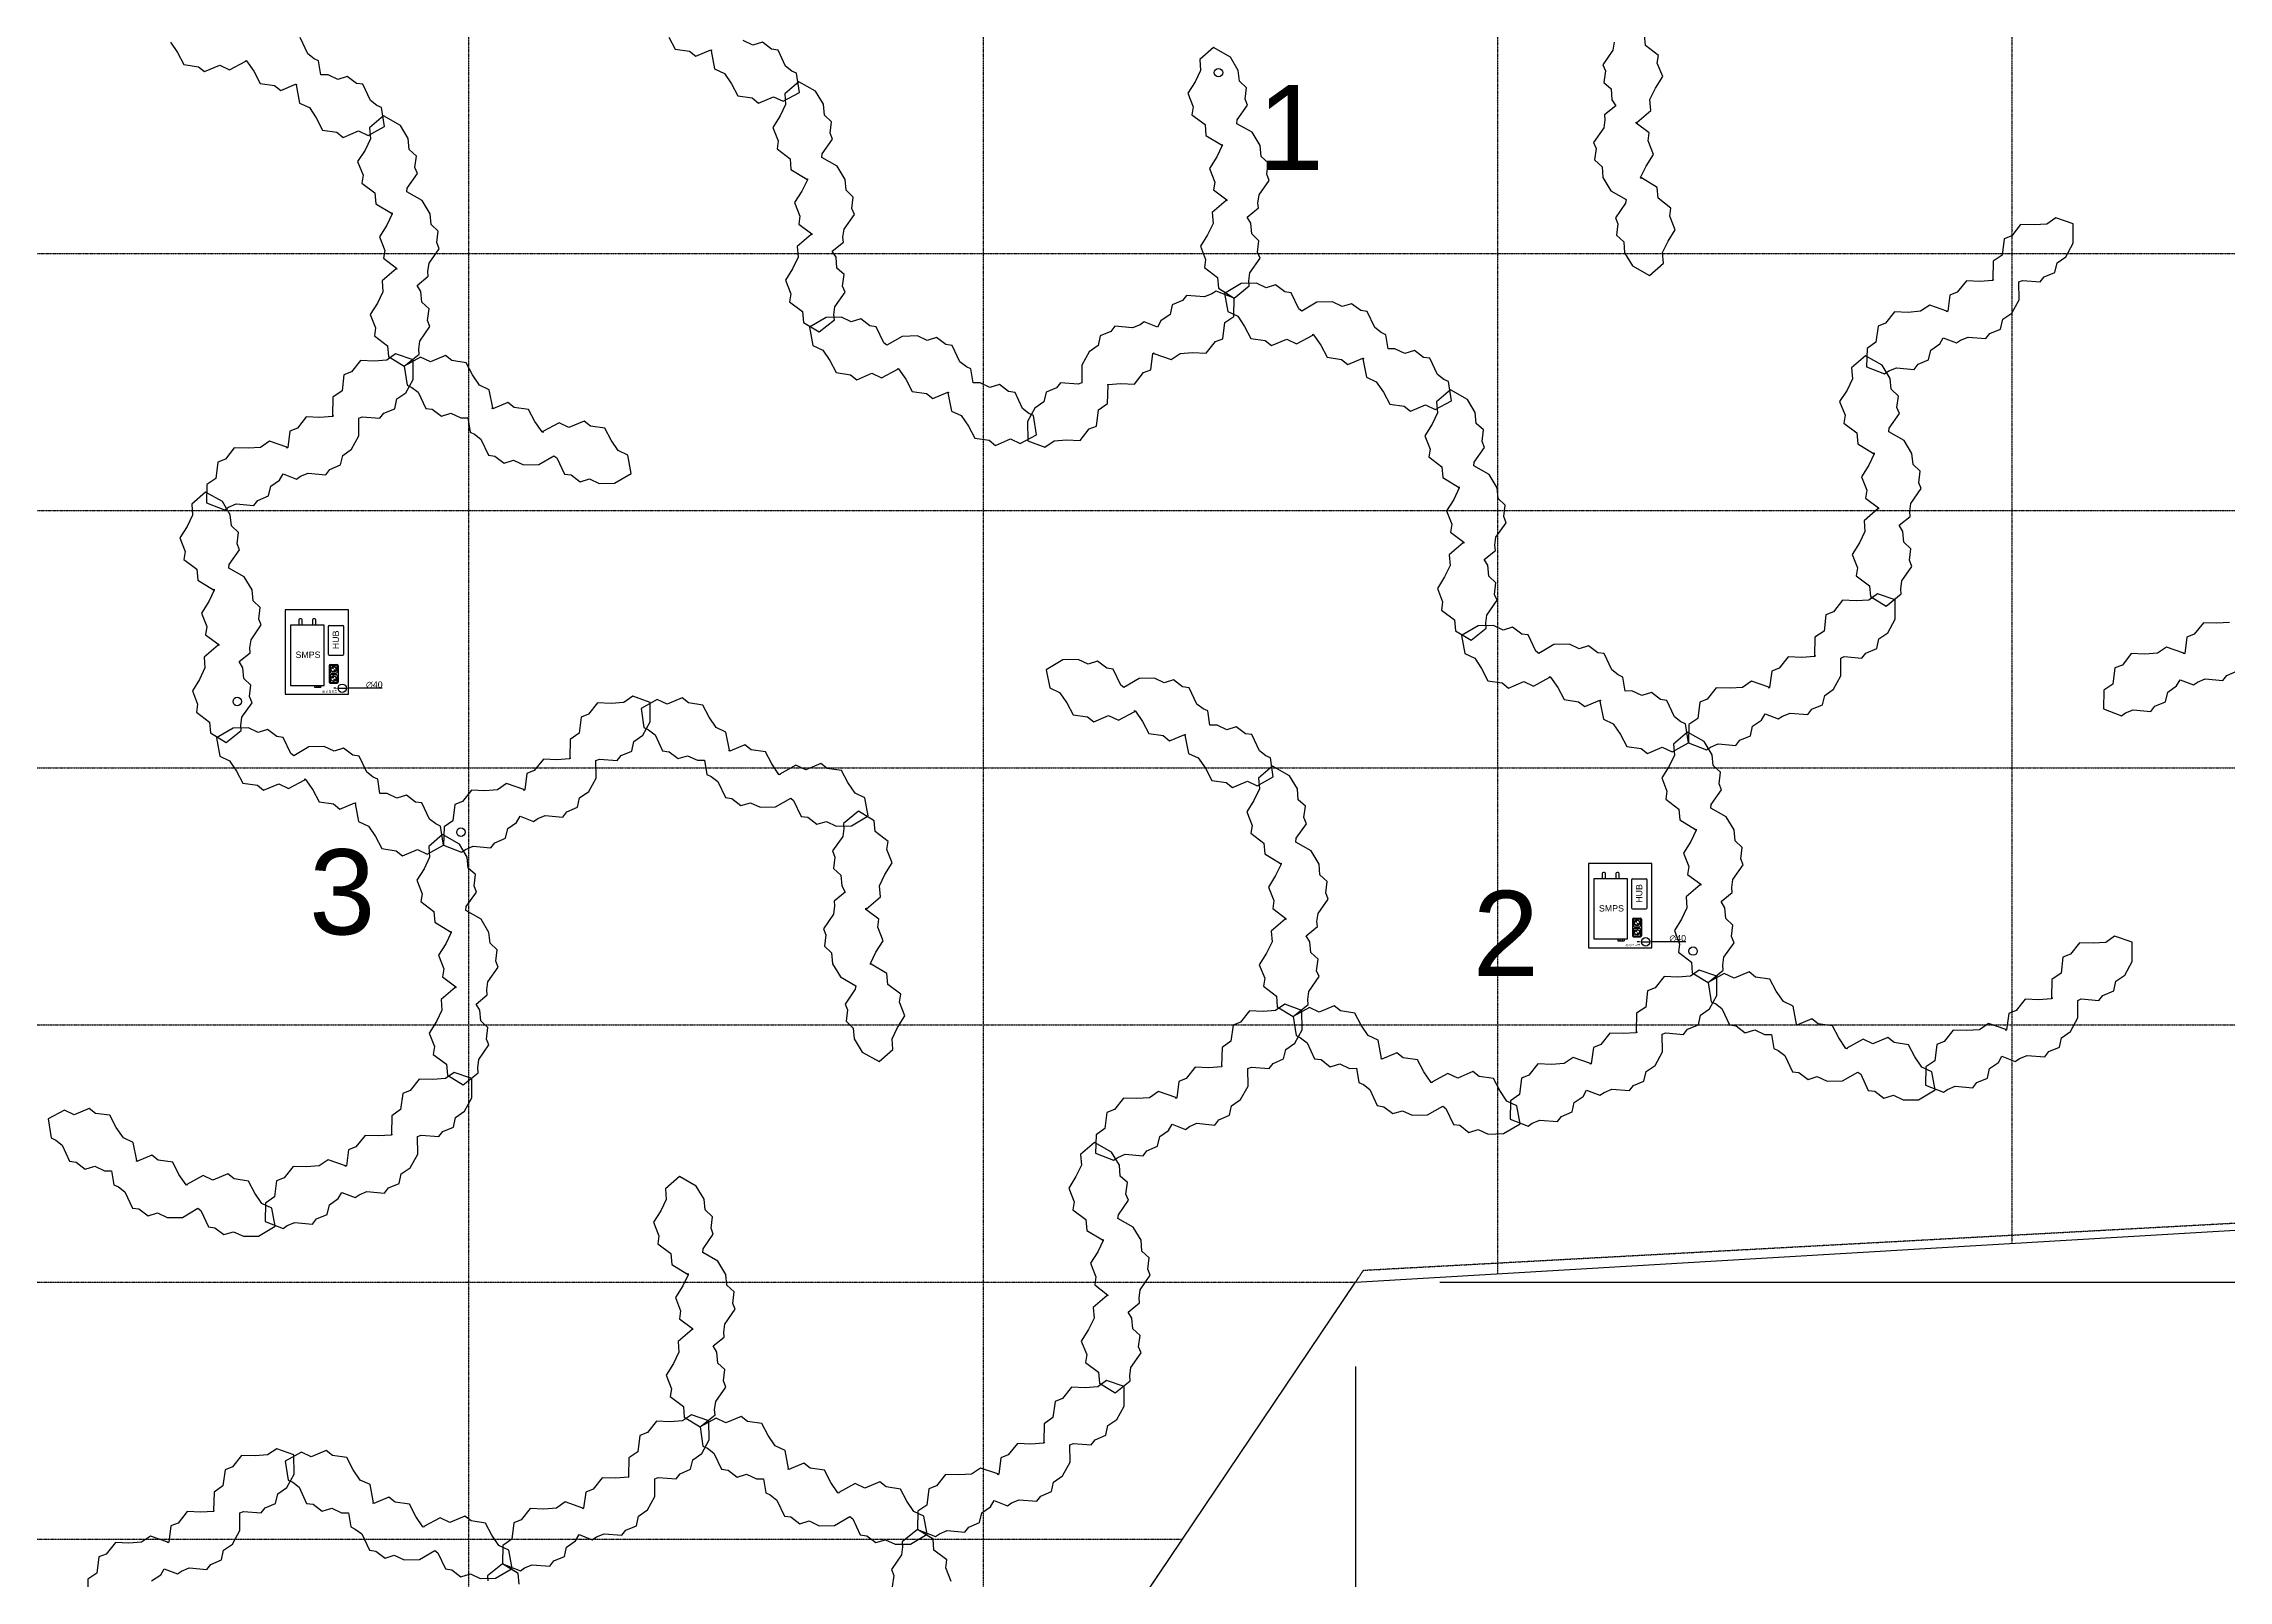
# Model space of a CAD drawing. Header units: millimetres. Extents: x -9372 to 300256, y -58520 to 166772.
# Drawn here: x 12863 to 23224, y -38935 to -31646 of the extents above; entities that cross this region are included whole.
import ezdxf

# ---------------------------------------------------------------- set-up
doc = ezdxf.new("R2010")
doc.units = ezdxf.units.MM
doc.linetypes.add('HIDDEN2', pattern=[0.1875, 0.125, -0.0625])
for name, color, linetype in [('2-몰탈', 9, 'Continuous'), ('Power_09', 9, 'Continuous'), ('Power_10', 10, 'Continuous'), ('Power_16', 16, 'Continuous'), ('Power_18', 18, 'Continuous'), ('Power_19', 19, 'Continuous'), ('Power_20', 20, 'Continuous'), ('SMPS 박스', 7, 'Continuous'), ('원본-1층 평면도$0$200-EquipID-2d', 7, 'Continuous'), ('타공홀', 1, 'Continuous')]:
    doc.layers.add(name, color=color, linetype=linetype)
doc.styles.add('LAY-OUT', font='HYWULM.TTF')
doc.styles.get("Standard").update_dxf_attribs({"font": 'ARIAL.TTF'})
doc.dimstyles.new('ARTware', dxfattribs={"dimtxt": 30, "dimasz": 10, "dimexe": 1.25, "dimexo": 10, "dimtad": 1, "dimtxsty": 'Standard', "dimcen": 2.5, "dimclrt": 1, "dimadec": 0, "dimazin": 0, "dimtfac": 1, "dimtmove": 0, "dimatfit": 3, "dimfxl": 1, "dimarcsym": 0})
doc.dimstyles.new('SCALE 200', dxfattribs={"dimscale": 200, "dimtxt": 1.8, "dimasz": 1, "dimexe": 1.5, "dimexo": 2, "dimgap": 0.7, "dimtad": 1, "dimdec": 0, "dimzin": 0, "dimlunit": 6, "dimtxsty": 'LAY-OUT', "dimblk": 'ARCHTICK', "dimcen": 0, "dimdle": 1, "dimclrd": 8, "dimclre": 8, "dimclrt": 6, "dimadec": 0, "dimazin": 0, "dimtfac": 1, "dimtdec": 0, "dimtix": 1, "dimtmove": 2, "dimatfit": 0, "dimldrblk": 'ARCHTICK', "dimfxl": 1.5, "dimtolj": 1, "dimtzin": 0, "dimarcsym": 0})

# ---------------------------------------------------------------- blocks, each defined once
blk = doc.blocks.new('*D6')
at = {"layer": 'Defpoints', "color": 0}
for p in [(-626, 14916), (-586, 14916)]:
    blk.add_point(p, dxfattribs=at)
at = {"layer": 'SMPS 박스', "color": 0, "lineweight": -2}
for p, q in [((-636, 14916), (-646, 14916)), ((-626, 14916), (-586, 14916)), ((-416, 14916), (-576, 14916))]:
    blk.add_line(p, q, dxfattribs=at)
at = {"layer": 'SMPS 박스', "color": 0}
for points in [[(-636, 14918), (-636, 14914), (-626, 14916)], [(-576, 14918), (-576, 14914), (-586, 14916)]]:
    blk.add_solid(points, dxfattribs=at)
at = {"layer": 'SMPS 박스', "color": 1, "insert": (-454, 14932), "char_height": 30, "attachment_point": 5, "rotation": 359.9745}
blk.add_mtext('∅40', dxfattribs=at)
blk = doc.blocks.new('바닥')
at = {"layer": '2-몰탈', "color": 1, "linetype": 'HIDDEN2', "ltscale": 3}
for p, q in [((239544.2, -21436.8), (250451.1, -20846.2)), ((231975.8, -32668.8), (239544.2, -21436.8))]:
    blk.add_line(p, q, dxfattribs=at)
blk = doc.blocks.new('_ARCHTICK')
at = {"color": 0, "linetype": 'ByBlock', "const_width": 0.15}
blk.add_lwpolyline([(-0.5, -0.5), (0.5, 0.5)], dxfattribs=at)
blk = doc.blocks.new('*D48')
at = {"layer": 'Defpoints', "color": 0, "ltscale": 0.5}
for p in [(107621, 16909), (100090, 5343), (107621, 1133)]:
    blk.add_point(p, dxfattribs=at)
at = {"layer": '원본-1층 평면도$0$200-EquipID-2d', "color": 8, "lineweight": -2, "ltscale": 0.5}
for p, q in [((107621, 16509), (107621, 833)), ((100090, 4943), (100090, 833)), ((99890, 1133), (107821, 1133))]:
    blk.add_line(p, q, dxfattribs=at)
at = {"layer": '원본-1층 평면도$0$200-EquipID-2d', "color": 8, "lineweight": -2, "ltscale": 0.5, "xscale": 200, "yscale": 200, "zscale": 200, "rotation": 180}
blk.add_blockref('_ARCHTICK', (100090, 1133), dxfattribs=at)
at = {"layer": '원본-1층 평면도$0$200-EquipID-2d', "color": 8, "lineweight": -2, "ltscale": 0.5, "xscale": 200, "yscale": 200, "zscale": 200}
blk.add_blockref('_ARCHTICK', (107621, 1133), dxfattribs=at)
at = {"layer": '원본-1층 평면도$0$200-EquipID-2d', "color": 6, "ltscale": 0.5, "insert": (103856, 1487), "char_height": 360, "attachment_point": 5, "style": 'LAY-OUT'}
blk.add_mtext('\\A1;7,531', dxfattribs=at)
blk = doc.blocks.new('*D49')
at = {"layer": 'Defpoints', "color": 0, "ltscale": 0.5}
for p in [(118566, 17555), (107621, 16909), (118566, 1133)]:
    blk.add_point(p, dxfattribs=at)
at = {"layer": '원본-1층 평면도$0$200-EquipID-2d', "color": 8, "lineweight": -2, "ltscale": 0.5}
for p, q in [((118566, 17155), (118566, 833)), ((107621, 16509), (107621, 833)), ((107421, 1133), (118766, 1133))]:
    blk.add_line(p, q, dxfattribs=at)
at = {"layer": '원본-1층 평면도$0$200-EquipID-2d', "color": 8, "lineweight": -2, "ltscale": 0.5, "xscale": 200, "yscale": 200, "zscale": 200, "rotation": 180}
blk.add_blockref('_ARCHTICK', (107621, 1133), dxfattribs=at)
at = {"layer": '원본-1층 평면도$0$200-EquipID-2d', "color": 8, "lineweight": -2, "ltscale": 0.5, "xscale": 200, "yscale": 200, "zscale": 200}
blk.add_blockref('_ARCHTICK', (118566, 1133), dxfattribs=at)
at = {"layer": '원본-1층 평면도$0$200-EquipID-2d', "color": 6, "ltscale": 0.5, "insert": (113093, 1488), "char_height": 360, "attachment_point": 5, "style": 'LAY-OUT'}
blk.add_mtext('\\A1;10,945', dxfattribs=at)
blk = doc.blocks.new('*D31')
at = {"layer": 'Defpoints', "color": 0, "ltscale": 0.5}
for p in [(118566, 17555), (125424, 17555), (107621, 16909)]:
    blk.add_point(p, dxfattribs=at)
at = {"layer": '원본-1층 평면도$0$200-EquipID-2d', "color": 8, "lineweight": -2, "ltscale": 0.5}
for p, q in [((125424, 17555), (125424, 17755)), ((118966, 17555), (125724, 17555)), ((125424, 16909), (125424, 17555)), ((108021, 16909), (125724, 16909)), ((125424, 16909), (125424, 16709))]:
    blk.add_line(p, q, dxfattribs=at)
at = {"layer": '원본-1층 평면도$0$200-EquipID-2d', "color": 8, "lineweight": -2, "ltscale": 0.5, "xscale": 200, "yscale": 200, "zscale": 200}
for p, rotation in [((125424, 17555), 270), ((125424, 16909), 90)]:
    blk.add_blockref('_ARCHTICK', p, dxfattribs=dict(at, rotation=rotation))
at = {"layer": '원본-1층 평면도$0$200-EquipID-2d', "color": 6, "ltscale": 0.5, "insert": (125100, 17232), "char_height": 360, "attachment_point": 5, "rotation": 90, "style": 'LAY-OUT'}
blk.add_mtext('\\A1;647', dxfattribs=at)
blk = doc.blocks.new('*D32')
at = {"layer": 'Defpoints', "color": 0, "ltscale": 0.5}
for p in [(107621, 16909), (100090, 5733), (125424, 5733)]:
    blk.add_point(p, dxfattribs=at)
at = {"layer": '원본-1층 평면도$0$200-EquipID-2d', "color": 8, "lineweight": -2, "ltscale": 0.5}
for p, q in [((125424, 17109), (125424, 5533)), ((108021, 16909), (125724, 16909)), ((100490, 5733), (125724, 5733))]:
    blk.add_line(p, q, dxfattribs=at)
at = {"layer": '원본-1층 평면도$0$200-EquipID-2d', "color": 8, "lineweight": -2, "ltscale": 0.5, "xscale": 200, "yscale": 200, "zscale": 200}
for p, rotation in [((125424, 16909), 90), ((125424, 5733), 270)]:
    blk.add_blockref('_ARCHTICK', p, dxfattribs=dict(at, rotation=rotation))
at = {"layer": '원본-1층 평면도$0$200-EquipID-2d', "color": 6, "ltscale": 0.5, "insert": (125072, 11321), "char_height": 360, "attachment_point": 5, "rotation": 90, "style": 'LAY-OUT'}
blk.add_mtext('\\A1;11,176', dxfattribs=at)
blk = doc.blocks.new('SMPS 박스')
at = {"layer": 'SMPS 박스'}
for p, q in [((-673.286, 15209.107), (-673.286, 15077.259)), ((-668.286, 15214.107), (-603.459, 15214.107)), ((-598.459, 15077.259), (-598.459, 15209.107)), ((-668.286, 15072.259), (-603.459, 15072.259)), ((-663.588, 15028.482), (-630.403, 15028.482)), ((-658.588, 15025.482), (-635.403, 15025.482)), ((-737.842, 14929.539), (-737.842, 14920.447)), ((-737.842, 14929.539), (-707.842, 14929.539)), ((-727.842, 14929.539), (-727.842, 14920.447)), ((-717.842, 14929.539), (-717.842, 14920.447)), ((-707.842, 14929.539), (-707.842, 14920.447)), ((-668.588, 15023.482), (-668.588, 14944.543)), ((-663.588, 15020.482), (-663.588, 14992.013)), ((-663.588, 14976.013), (-663.588, 14947.543)), ((-663.588, 14939.543), (-630.403, 14939.543)), ((-658.588, 14987.013), (-635.403, 14987.013)), ((-658.588, 14981.013), (-635.403, 14981.013)), ((-658.588, 14942.543), (-635.403, 14942.543)), ((-630.403, 15020.482), (-630.403, 14992.013)), ((-630.403, 14976.013), (-630.403, 14947.543)), ((-625.403, 15023.482), (-625.403, 14944.543)), ((-737.842, 14920.447), (-707.842, 14920.447))]:
    blk.add_line(p, q, dxfattribs=at)
for points in [[(-877.107, 15287.055), (-877.107, 14887.055), (-577.107, 14887.055), (-577.107, 15287.055)], [(-851.49, 15214.539), (-851.49, 14929.539), (-691.49, 14929.539), (-691.49, 15214.539)]]:
    blk.add_lwpolyline(points, close=True, dxfattribs=at)
for points in [[(-804.954, 15246.593), (-802.478, 15246.593, -0.414213562), (-797.478, 15241.593), (-797.478, 15214.539), (-809.954, 15214.539), (-809.954, 15241.593, -0.414213562)], [(-737.724, 15246.593, -0.414213562), (-732.724, 15241.593), (-732.724, 15214.539), (-745.2, 15214.539), (-745.2, 15241.593, -0.414213562), (-740.2, 15246.593)]]:
    blk.add_lwpolyline(points, format="xyb", close=True, dxfattribs=at)
for centre, radius in [((-646.995, 15006.247), 13.266), ((-646.995, 14961.162), 13.266), ((-646.995, 15006.247), 12.266), ((-646.995, 14961.162), 12.266), ((-650.719, 15011.255), 2.279), ((-650.719, 14966.17), 2.279), ((-642.593, 15001.46), 2.279), ((-642.593, 14956.375), 2.279)]:
    blk.add_circle(centre, radius, dxfattribs=at)
at = {"layer": 'SMPS 박스', "color": 5}
blk.add_circle((-606.083, 14915.866), 20, dxfattribs=at)
at = {"layer": 'SMPS 박스'}
for centre, start, end in [((-668.286, 15209.107), 90, 180), ((-603.459, 15209.107), 0, 90), ((-668.286, 15077.259), 180, 270), ((-663.588, 15023.482), 90, 180), ((-658.588, 15020.482), 90, 180), ((-635.403, 15020.482), 0, 90), ((-630.403, 15023.482), 0, 90), ((-603.459, 15077.259), 270, 0), ((-663.588, 14944.543), 180, 270), ((-658.588, 14992.013), 180, 270), ((-658.588, 14976.013), 90, 180), ((-658.588, 14947.543), 180, 270), ((-635.403, 14992.013), 270, 0), ((-635.403, 14976.013), 0, 90), ((-635.403, 14947.543), 270, 0), ((-630.403, 14944.543), 270, 0)]:
    blk.add_arc(centre, 5, start, end, dxfattribs=at)
at = {"layer": 'SMPS 박스', "insert": (-652.063, 15101.222), "char_height": 30, "width": 7.09247, "attachment_point": 1, "rotation": 90}
blk.add_mtext('HUB', dxfattribs=at)
at = {"layer": 'SMPS 박스', "attachment_point": 1}
for s, insert, char_height, width in [('SMPS', (-827.79, 15089.919), 30, 7.09247), ('L', (-733.529, 14926.015), 2.5, 7.09247), ('N', (-723.529, 14926.015), 2.5, 7.09247), ('FG', (-714.981, 14926.015), 2.5, 7.09247), ('{\\C5;40 \\fISOCPEUR|b0|i0|c0|p34;%%C\\fArial|b0|i0|c0|p34; \\fGulim|b0|i0|c129|p50;타공홀}', (-702.386, 14904.943), 10, 131.77072)]:
    blk.add_mtext(s, dxfattribs=dict(at, insert=insert, char_height=char_height, width=width))
at = {"layer": 'SMPS 박스'}
dim = blk.add_diameter_dim_2p(p1=(-626.083, 14915.875), p2=(-586.083, 14915.857), dimstyle='ARTware', dxfattribs=at)
dim.commit()
dim.dimension.update_dxf_attribs({"geometry": '*D6', "text_midpoint": (-454.277, 14915.798), "dimtype": 131})
blk = doc.blocks.new('마루바닥')
at = {"layer": '2-몰탈', "color": 1, "linetype": 'HIDDEN2', "ltscale": 3}
for p, q in [((103414.21663, 30328.6852), (103414.21663, 10665.44772)), ((105854.21663, 30328.6852), (105854.21663, 14286.56429)), ((108294.21663, 30328.6852), (108294.21663, 16948.45823)), ((110734.21663, 30328.6852), (110734.21663, 17092.62581)), ((89775.30599, 21788.6852), (120494.21663, 21788.6852)), ((89659.44762, 20568.6852), (121639.95628, 20568.6852)), ((89543.58925, 19348.6852), (120395.29751, 19348.6852)), ((89427.73088, 18128.6852), (119150.63875, 18128.6852)), ((89311.8725, 16908.6852), (107621.06807, 16908.6852)), ((89196.01413, 15688.6852), (106799.00119, 15688.6852))]:
    blk.add_line(p, q, dxfattribs=at)
at = {"layer": '원본-1층 평면도$0$200-EquipID-2d', "color": 0, "lineweight": 25}
for p, q in [((107621.06807, 16908.6852), (118565.71575, 17555.3505)), ((100090.40321, 5732.69532), (107621.06807, 16908.6852))]:
    blk.add_line(p, q, dxfattribs=at)
at = {"layer": '원본-1층 평면도$0$200-EquipID-2d', "color": 8, "ltscale": 0.5}
for base, p2, picture, middle in [((125423.56565, 17555.3505), (118565.71575, 17555.3505), '*D31', (125099.73076, 17232.01785)), ((125423.56565, 5732.69532), (100090.40321, 5732.69532), '*D32', (125072.40719, 11320.69026))]:
    dim = blk.add_linear_dim(base=base, p1=(107621.06807, 16908.6852), p2=p2, angle=90, dimstyle='SCALE 200', override={"dimfxl": 2}, dxfattribs=at)
    dim.commit()
    dim.dimension.update_dxf_attribs({"geometry": picture, "text_midpoint": middle})
for base, p1, p2, picture, middle in [((118565.71575, 1132.60498), (107621.06807, 16908.6852), (118565.71575, 17555.3505), '*D49', (113093.39191, 1487.59832)), ((107621.06807, 1132.60498), (100090.40321, 5342.70831), (107621.06807, 16908.6852), '*D48', (103855.73564, 1487.35864))]:
    dim = blk.add_linear_dim(base=base, p1=p1, p2=p2, dimstyle='SCALE 200', override={"dimfxl": 2}, dxfattribs=at)
    dim.commit()
    dim.dimension.update_dxf_attribs({"geometry": picture, "text_midpoint": middle})

msp = doc.modelspace()

# ---------------------------------------------------------------- linework, layer by layer
at = {"layer": 'Power_09'}
msp.add_lwpolyline([(13465, -31638), (13498, -31687), (13528, -31745), (13597, -31755), (13626, -31778), (13698, -31748), (13744, -31770), (13821, -31728), (13821, -31725), (13825, -31727), (13859, -31776), (13889, -31834), (13957, -31844), (13987, -31867), (14058, -31837), (14063, -31839), (14060, -31841), (14076, -31927), (14123, -31949), (14156, -31998), (14186, -32056), (14254, -32066), (14284, -32090), (14356, -32059), (14402, -32081), (14479, -32039), (14465, -31949), (14443, -31939), (14413, -31915), (14377, -31838), (14346, -31834), (14303, -31801), (14258, -31815), (14212, -31793), (14178, -31794), (14167, -31727), (14146, -31717), (14115, -31693), (14079, -31616)], dxfattribs=at)
for points in [[(14437, -32994), (14432, -33032), (14493, -33079), (14498, -33130), (14572, -33176), (14644, -33118), (14642, -33094), (14647, -33056), (14695, -32987), (14684, -32958), (14691, -32904), (14656, -32872), (14652, -32821), (14635, -32792), (14687, -32749), (14685, -32726), (14691, -32687), (14739, -32618), (14727, -32589), (14734, -32535), (14700, -32504), (14696, -32452), (14658, -32390), (14585, -32349), (14587, -32331), (14636, -32261), (14624, -32233), (14631, -32179), (14597, -32147), (14592, -32096), (14555, -32033), (14475, -31988), (14409, -32045), (14413, -32097), (14387, -32150), (14352, -32205), (14378, -32269), (14372, -32307), (14434, -32353), (14438, -32405), (14513, -32450), (14516, -32448), (14516, -32453), (14490, -32507), (14455, -32562), (14481, -32626), (14475, -32663), (14537, -32710), (14538, -32715), (14534, -32713), (14468, -32770), (14472, -32822), (14446, -32876), (14412, -32930)], [(14798, -33149), (14768, -33125), (14697, -33155), (14650, -33133), (14573, -33175), (14587, -33266), (14609, -33276), (14639, -33299), (14675, -33376), (14706, -33380), (14749, -33413), (14794, -33399), (14841, -33421), (14874, -33421), (14885, -33488), (14906, -33498), (14937, -33522), (14973, -33598), (15003, -33602), (15047, -33635), (15091, -33621), (15138, -33643), (15211, -33642), (15283, -33600), (15297, -33610), (15333, -33687), (15364, -33691), (15407, -33724), (15452, -33710), (15498, -33732), (15571, -33731), (15650, -33684), (15634, -33598), (15587, -33576), (15554, -33527), (15524, -33470), (15456, -33460), (15426, -33436), (15354, -33466), (15308, -33444), (15231, -33486), (15232, -33490), (15227, -33487), (15193, -33438), (15163, -33381), (15095, -33371), (15065, -33347), (14994, -33377), (14989, -33375), (14993, -33373), (14976, -33287), (14930, -33265), (14896, -33216), (14866, -33159)]]:
    msp.add_lwpolyline(points, close=True, dxfattribs=at)
at = {"layer": 'Power_10'}
for points in [[(13725, -33617), (13689, -33631), (13680, -33708), (13637, -33737), (13635, -33824), (13721, -33857), (13740, -33844), (13776, -33829), (13860, -33836), (13879, -33812), (13929, -33791), (13940, -33745), (13982, -33716), (13998, -33686), (14062, -33711), (14081, -33697), (14117, -33683), (14201, -33690), (14220, -33665), (14271, -33644), (14281, -33599), (14323, -33569), (14358, -33505), (14358, -33422), (14374, -33415), (14458, -33422), (14477, -33398), (14528, -33377), (14538, -33331), (14580, -33302), (14616, -33238), (14615, -33146), (14532, -33117), (14490, -33147), (14430, -33151), (14366, -33148), (14323, -33202), (14287, -33216), (14278, -33293), (14235, -33323), (14233, -33410), (14237, -33411), (14233, -33414), (14173, -33419), (14108, -33416), (14066, -33470), (14030, -33484), (14021, -33561), (14016, -33564), (14016, -33560), (13934, -33531), (13891, -33561), (13832, -33565), (13767, -33563)], [(13593, -34779), (13588, -34817), (13649, -34864), (13654, -34915), (13728, -34961), (13800, -34903), (13798, -34880), (13803, -34841), (13851, -34772), (13839, -34743), (13846, -34689), (13812, -34657), (13808, -34606), (13790, -34577), (13843, -34535), (13841, -34511), (13847, -34473), (13895, -34403), (13883, -34375), (13890, -34320), (13856, -34289), (13852, -34237), (13814, -34175), (13741, -34134), (13743, -34116), (13792, -34047), (13780, -34018), (13787, -33964), (13753, -33932), (13748, -33881), (13711, -33818), (13631, -33773), (13565, -33830), (13569, -33882), (13543, -33936), (13508, -33990), (13534, -34054), (13528, -34092), (13590, -34139), (13594, -34190), (13669, -34236), (13672, -34233), (13672, -34238), (13646, -34292), (13611, -34347), (13637, -34411), (13631, -34449), (13693, -34495), (13694, -34500), (13690, -34498), (13624, -34556), (13628, -34607), (13602, -34661), (13568, -34715)], [(14849, -35241), (14813, -35255), (14804, -35332), (14762, -35361), (14759, -35448), (14845, -35481), (14864, -35468), (14900, -35453), (14984, -35460), (15003, -35436), (15054, -35415), (15064, -35369), (15106, -35340), (15123, -35310), (15186, -35335), (15206, -35321), (15241, -35307), (15326, -35314), (15344, -35289), (15395, -35268), (15405, -35223), (15448, -35193), (15483, -35129), (15482, -35046), (15499, -35039), (15583, -35046), (15602, -35022), (15652, -35001), (15662, -34955), (15705, -34926), (15740, -34862), (15739, -34770), (15657, -34741), (15614, -34771), (15555, -34775), (15490, -34772), (15447, -34826), (15412, -34840), (15402, -34917), (15360, -34947), (15358, -35034), (15361, -35035), (15357, -35038), (15297, -35043), (15233, -35040), (15190, -35094), (15154, -35108), (15145, -35185), (15141, -35188), (15141, -35184), (15058, -35155), (15016, -35185), (14956, -35189), (14892, -35187)], [(15921, -34773), (15891, -34749), (15820, -34779), (15773, -34757), (15696, -34799), (15710, -34890), (15732, -34900), (15763, -34924), (15798, -35000), (15829, -35004), (15873, -35037), (15917, -35023), (15964, -35045), (15997, -35045), (16008, -35112), (16029, -35122), (16060, -35146), (16096, -35222), (16127, -35226), (16170, -35259), (16215, -35246), (16261, -35268), (16334, -35266), (16406, -35224), (16420, -35235), (16456, -35311), (16487, -35315), (16530, -35348), (16575, -35335), (16622, -35357), (16695, -35355), (16774, -35309), (16757, -35223), (16711, -35201), (16677, -35151), (16647, -35094), (16579, -35084), (16549, -35060), (16478, -35090), (16431, -35068), (16354, -35110), (16355, -35114), (16350, -35112), (16316, -35062), (16287, -35005), (16218, -34995), (16188, -34971), (16117, -35001), (16113, -34999), (16116, -34997), (16099, -34912), (16053, -34890), (16019, -34840), (15989, -34783)], [(14534, -35474), (14564, -35498), (14636, -35468), (14682, -35490), (14759, -35448), (14745, -35357), (14723, -35347), (14693, -35324), (14657, -35247), (14626, -35243), (14583, -35210), (14538, -35224), (14492, -35202), (14458, -35202), (14447, -35135), (14426, -35125), (14395, -35102), (14359, -35025), (14329, -35021), (14285, -34988), (14241, -35002), (14194, -34980), (14121, -34981), (14049, -35024), (14035, -35013), (13999, -34936), (13968, -34932), (13925, -34899), (13880, -34913), (13834, -34891), (13761, -34892), (13682, -34939), (13698, -35025), (13745, -35047), (13778, -35096), (13808, -35153), (13877, -35163), (13906, -35187), (13978, -35157), (14024, -35179), (14101, -35137), (14101, -35133), (14105, -35136), (14139, -35185), (14169, -35242), (14237, -35252), (14267, -35276), (14338, -35246), (14343, -35248), (14340, -35250), (14356, -35336), (14403, -35358), (14436, -35407), (14466, -35464)], [(16862, -35468), (16868, -35430), (16806, -35383), (16802, -35332), (16727, -35286), (16656, -35344), (16658, -35368), (16653, -35406), (16604, -35475), (16616, -35504), (16609, -35558), (16644, -35590), (16648, -35641), (16665, -35670), (16612, -35713), (16614, -35736), (16609, -35775), (16561, -35844), (16573, -35873), (16566, -35927), (16600, -35958), (16604, -36010), (16642, -36072), (16715, -36114), (16712, -36131), (16664, -36201), (16676, -36229), (16669, -36283), (16703, -36315), (16707, -36366), (16745, -36429), (16825, -36474), (16891, -36417), (16887, -36366), (16913, -36312), (16947, -36257), (16922, -36193), (16928, -36155), (16866, -36109), (16862, -36057), (16787, -36012), (16784, -36014), (16784, -36009), (16810, -35955), (16844, -35901), (16819, -35836), (16824, -35799), (16763, -35752), (16762, -35747), (16765, -35749), (16832, -35692), (16827, -35640), (16853, -35586), (16888, -35532)], [(14717, -36403), (14711, -36441), (14773, -36487), (14778, -36539), (14852, -36584), (14924, -36527), (14922, -36503), (14927, -36465), (14975, -36395), (14963, -36367), (14970, -36313), (14936, -36281), (14932, -36230), (14914, -36201), (14967, -36158), (14965, -36134), (14970, -36096), (15019, -36027), (15007, -35998), (15014, -35944), (14980, -35912), (14975, -35861), (14938, -35798), (14865, -35757), (14867, -35739), (14916, -35670), (14904, -35641), (14911, -35587), (14877, -35556), (14872, -35504), (14835, -35442), (14755, -35397), (14689, -35454), (14693, -35505), (14667, -35559), (14632, -35614), (14658, -35678), (14652, -35715), (14714, -35762), (14718, -35813), (14793, -35859), (14796, -35857), (14796, -35862), (14770, -35916), (14735, -35970), (14761, -36034), (14755, -36072), (14817, -36119), (14817, -36124), (14814, -36122), (14748, -36179), (14752, -36230), (14726, -36284), (14692, -36339)], [(14003, -37025), (13967, -37039), (13958, -37116), (13915, -37145), (13913, -37233), (13999, -37266), (14018, -37252), (14054, -37237), (14138, -37245), (14157, -37220), (14208, -37199), (14218, -37153), (14260, -37124), (14277, -37095), (14340, -37119), (14359, -37106), (14395, -37091), (14480, -37098), (14498, -37073), (14549, -37052), (14559, -37007), (14601, -36978), (14637, -36914), (14636, -36830), (14653, -36823), (14737, -36830), (14756, -36806), (14806, -36785), (14816, -36739), (14859, -36710), (14894, -36646), (14893, -36554), (14810, -36526), (14768, -36555), (14708, -36559), (14644, -36557), (14601, -36611), (14566, -36625), (14556, -36702), (14514, -36731), (14512, -36818), (14515, -36820), (14511, -36823), (14451, -36827), (14387, -36824), (14344, -36878), (14308, -36892), (14299, -36969), (14295, -36972), (14295, -36968), (14212, -36940), (14170, -36969), (14110, -36973), (14046, -36971)], [(13109, -36720), (13079, -36696), (13008, -36726), (12961, -36704), (12884, -36746), (12898, -36836), (12920, -36847), (12951, -36870), (12986, -36947), (13017, -36951), (13060, -36984), (13105, -36970), (13152, -36992), (13185, -36992), (13196, -37059), (13217, -37069), (13248, -37092), (13284, -37169), (13315, -37173), (13358, -37206), (13403, -37192), (13449, -37214), (13522, -37213), (13594, -37170), (13608, -37181), (13644, -37258), (13675, -37262), (13718, -37295), (13763, -37281), (13810, -37303), (13882, -37302), (13961, -37255), (13945, -37169), (13898, -37147), (13865, -37098), (13835, -37041), (13767, -37031), (13737, -37007), (13665, -37037), (13619, -37015), (13542, -37057), (13543, -37061), (13538, -37058), (13504, -37009), (13475, -36952), (13406, -36942), (13376, -36918), (13305, -36948), (13301, -36946), (13304, -36944), (13287, -36858), (13241, -36836), (13207, -36787), (13177, -36729)]]:
    msp.add_lwpolyline(points, close=True, dxfattribs=at)
at = {"layer": 'Power_16'}
msp.add_lwpolyline([(20312, -31638), (20306, -31677), (20258, -31746), (20270, -31775), (20263, -31829), (20297, -31860), (20301, -31912), (20319, -31941), (20266, -31983), (20268, -32007), (20263, -32045), (20214, -32115), (20226, -32143), (20219, -32197), (20254, -32229), (20258, -32280), (20296, -32343), (20368, -32384), (20366, -32402), (20318, -32471), (20329, -32500), (20322, -32554), (20357, -32586), (20361, -32637), (20399, -32699), (20479, -32745), (20545, -32687), (20541, -32636), (20567, -32582), (20601, -32528), (20576, -32464), (20581, -32426), (20520, -32379), (20515, -32328), (20441, -32282), (20438, -32285), (20437, -32280), (20463, -32226), (20498, -32171), (20473, -32107), (20478, -32069), (20416, -32023), (20416, -32018), (20419, -32019), (20485, -31962), (20481, -31911), (20507, -31857), (20542, -31802), (20516, -31738), (20522, -31701), (20460, -31654), (20456, -31603)], dxfattribs=at)
at = {"layer": 'Power_18'}
msp.add_lwpolyline([(23230, -34391), (23170, -34395), (23106, -34393), (23063, -34447), (23027, -34461), (23018, -34538), (23014, -34540), (23014, -34537), (22931, -34508), (22889, -34537), (22829, -34542), (22764, -34539), (22722, -34593), (22686, -34607), (22677, -34684), (22634, -34713), (22632, -34801), (22718, -34834), (22737, -34820), (22773, -34806), (22857, -34813), (22876, -34788), (22927, -34767), (22937, -34722), (22979, -34692), (22996, -34663), (23059, -34687), (23078, -34674), (23114, -34659), (23198, -34666), (23217, -34642), (23268, -34621)], dxfattribs=at)
at = {"layer": 'Power_19'}
msp.add_lwpolyline([(15828, -31614), (15858, -31671), (15926, -31681), (15956, -31705), (16027, -31675), (16032, -31677), (16029, -31679), (16045, -31765), (16092, -31787), (16125, -31836), (16155, -31893), (16223, -31903), (16253, -31927), (16325, -31897), (16371, -31919), (16448, -31877), (16434, -31786), (16412, -31776), (16382, -31753), (16346, -31676), (16315, -31672), (16272, -31639), (16227, -31653), (16181, -31631)], dxfattribs=at)
for points in [[(18374, -32670), (18368, -32708), (18430, -32755), (18435, -32806), (18509, -32852), (18581, -32794), (18579, -32770), (18584, -32732), (18632, -32663), (18620, -32634), (18627, -32580), (18593, -32548), (18589, -32497), (18571, -32468), (18624, -32425), (18622, -32402), (18628, -32363), (18676, -32294), (18664, -32265), (18671, -32211), (18637, -32180), (18633, -32128), (18595, -32066), (18522, -32025), (18524, -32007), (18573, -31937), (18561, -31909), (18568, -31855), (18534, -31823), (18529, -31772), (18492, -31709), (18412, -31664), (18346, -31721), (18350, -31773), (18324, -31826), (18289, -31881), (18315, -31945), (18309, -31983), (18371, -32029), (18375, -32081), (18450, -32126), (18453, -32124), (18453, -32129), (18427, -32183), (18392, -32238), (18418, -32302), (18412, -32339), (18474, -32386), (18474, -32391), (18471, -32389), (18405, -32446), (18409, -32498), (18383, -32552), (18349, -32606)], [(16406, -32832), (16400, -32870), (16462, -32916), (16467, -32968), (16541, -33013), (16613, -32956), (16611, -32932), (16616, -32894), (16664, -32824), (16652, -32796), (16659, -32741), (16625, -32710), (16621, -32658), (16603, -32630), (16656, -32587), (16654, -32563), (16660, -32525), (16708, -32456), (16696, -32427), (16703, -32373), (16669, -32341), (16665, -32290), (16627, -32227), (16554, -32186), (16556, -32168), (16605, -32099), (16593, -32070), (16600, -32016), (16566, -31985), (16561, -31933), (16524, -31871), (16444, -31826), (16378, -31883), (16382, -31934), (16356, -31988), (16321, -32043), (16347, -32107), (16341, -32144), (16403, -32191), (16407, -32242), (16482, -32288), (16485, -32286), (16485, -32291), (16459, -32345), (16424, -32399), (16450, -32463), (16444, -32501), (16506, -32548), (16506, -32553), (16503, -32551), (16437, -32608), (16441, -32659), (16415, -32713), (16381, -32768)], [(21598, -32971), (21563, -32985), (21553, -33062), (21511, -33091), (21509, -33179), (21594, -33212), (21614, -33198), (21650, -33183), (21734, -33191), (21753, -33166), (21803, -33145), (21813, -33100), (21856, -33070), (21872, -33041), (21935, -33065), (21955, -33052), (21991, -33037), (22075, -33044), (22094, -33020), (22144, -32999), (22155, -32953), (22197, -32924), (22232, -32860), (22231, -32776), (22248, -32769), (22332, -32776), (22351, -32752), (22402, -32731), (22412, -32685), (22454, -32656), (22489, -32592), (22489, -32500), (22406, -32472), (22364, -32501), (22304, -32505), (22239, -32503), (22197, -32557), (22161, -32571), (22152, -32648), (22109, -32677), (22107, -32764), (22111, -32766), (22106, -32769), (22047, -32773), (21982, -32770), (21939, -32824), (21904, -32838), (21894, -32915), (21890, -32918), (21890, -32915), (21808, -32886), (21765, -32915), (21706, -32920), (21641, -32917)], [(18420, -33059), (18455, -33045), (18465, -32968), (18507, -32939), (18509, -32852), (18424, -32819), (18404, -32832), (18368, -32847), (18284, -32840), (18265, -32864), (18215, -32885), (18205, -32931), (18162, -32960), (18146, -32990), (18083, -32965), (18063, -32979), (18027, -32993), (17943, -32986), (17924, -33011), (17874, -33032), (17864, -33077), (17821, -33107), (17786, -33170), (17787, -33254), (17770, -33261), (17686, -33254), (17667, -33278), (17617, -33299), (17606, -33345), (17564, -33374), (17529, -33438), (17530, -33530), (17612, -33559), (17655, -33529), (17714, -33525), (17779, -33528), (17821, -33473), (17857, -33460), (17866, -33383), (17909, -33353), (17911, -33266), (17908, -33264), (17912, -33262), (17971, -33257), (18036, -33260), (18079, -33206), (18114, -33192), (18124, -33115), (18128, -33112), (18128, -33116), (18210, -33144), (18253, -33115), (18312, -33111), (18377, -33113)], [(19315, -33365), (19345, -33389), (19416, -33359), (19463, -33381), (19540, -33339), (19526, -33248), (19504, -33238), (19474, -33215), (19438, -33138), (19407, -33134), (19364, -33101), (19319, -33115), (19272, -33093), (19239, -33093), (19228, -33026), (19207, -33016), (19176, -32992), (19140, -32916), (19110, -32912), (19066, -32879), (19022, -32893), (18975, -32870), (18902, -32872), (18830, -32914), (18816, -32903), (18780, -32827), (18749, -32823), (18706, -32790), (18661, -32804), (18615, -32782), (18542, -32783), (18463, -32830), (18479, -32916), (18526, -32938), (18559, -32987), (18589, -33044), (18657, -33054), (18687, -33078), (18759, -33048), (18805, -33070), (18882, -33028), (18882, -33024), (18886, -33026), (18920, -33076), (18950, -33133), (19018, -33143), (19048, -33167), (19119, -33137), (19124, -33139), (19120, -33141), (19137, -33227), (19183, -33249), (19217, -33298), (19247, -33355)], [(17347, -33527), (17377, -33551), (17448, -33520), (17495, -33542), (17572, -33501), (17558, -33410), (17536, -33400), (17506, -33376), (17470, -33300), (17439, -33295), (17396, -33262), (17351, -33276), (17304, -33254), (17271, -33255), (17260, -33188), (17239, -33178), (17208, -33154), (17172, -33077), (17142, -33073), (17098, -33040), (17054, -33054), (17007, -33032), (16934, -33034), (16862, -33076), (16848, -33065), (16812, -32989), (16781, -32984), (16738, -32951), (16693, -32965), (16647, -32943), (16574, -32945), (16495, -32991), (16511, -33077), (16558, -33099), (16591, -33149), (16621, -33206), (16689, -33216), (16719, -33240), (16791, -33209), (16837, -33231), (16914, -33189), (16914, -33186), (16918, -33188), (16952, -33237), (16982, -33295), (17050, -33305), (17080, -33329), (17151, -33298), (17156, -33300), (17152, -33302), (17169, -33388), (17215, -33410), (17249, -33460), (17279, -33517)], [(21466, -34132), (21460, -34170), (21522, -34217), (21527, -34268), (21601, -34314), (21673, -34256), (21671, -34233), (21676, -34194), (21724, -34125), (21712, -34096), (21719, -34042), (21685, -34010), (21681, -33959), (21663, -33930), (21716, -33888), (21714, -33864), (21719, -33826), (21768, -33756), (21756, -33728), (21763, -33673), (21729, -33642), (21724, -33590), (21687, -33528), (21614, -33487), (21616, -33469), (21665, -33400), (21653, -33371), (21660, -33317), (21625, -33285), (21621, -33234), (21583, -33171), (21504, -33126), (21437, -33183), (21442, -33235), (21416, -33289), (21381, -33343), (21407, -33407), (21401, -33445), (21463, -33492), (21467, -33543), (21542, -33589), (21544, -33586), (21545, -33591), (21519, -33645), (21484, -33700), (21510, -33764), (21504, -33802), (21566, -33848), (21566, -33853), (21563, -33851), (21497, -33909), (21501, -33960), (21475, -34014), (21441, -34068)], [(19498, -34294), (19492, -34332), (19554, -34378), (19559, -34430), (19633, -34475), (19705, -34418), (19703, -34394), (19708, -34356), (19756, -34286), (19744, -34258), (19751, -34203), (19717, -34172), (19713, -34120), (19695, -34092), (19748, -34049), (19746, -34025), (19751, -33987), (19800, -33918), (19788, -33889), (19795, -33835), (19761, -33803), (19756, -33752), (19719, -33689), (19646, -33648), (19648, -33630), (19697, -33561), (19685, -33532), (19692, -33478), (19657, -33447), (19653, -33395), (19616, -33333), (19536, -33288), (19469, -33345), (19474, -33396), (19448, -33450), (19413, -33505), (19439, -33569), (19433, -33606), (19495, -33653), (19499, -33704), (19574, -33750), (19576, -33748), (19577, -33753), (19551, -33807), (19516, -33861), (19542, -33925), (19536, -33963), (19598, -34010), (19598, -34015), (19595, -34013), (19529, -34070), (19533, -34121), (19507, -34175), (19473, -34230)], [(20753, -34755), (20718, -34769), (20708, -34846), (20666, -34875), (20664, -34962), (20749, -34996), (20769, -34982), (20805, -34967), (20889, -34974), (20908, -34950), (20958, -34929), (20968, -34883), (21011, -34854), (21027, -34825), (21090, -34849), (21110, -34835), (21146, -34821), (21230, -34828), (21249, -34803), (21299, -34782), (21310, -34737), (21352, -34708), (21387, -34644), (21386, -34560), (21403, -34553), (21487, -34560), (21506, -34536), (21557, -34515), (21567, -34469), (21609, -34440), (21644, -34376), (21644, -34284), (21561, -34255), (21519, -34285), (21459, -34289), (21394, -34286), (21352, -34341), (21316, -34355), (21307, -34432), (21264, -34461), (21262, -34548), (21266, -34550), (21261, -34552), (21202, -34557), (21137, -34554), (21094, -34608), (21059, -34622), (21049, -34699), (21045, -34702), (21045, -34698), (20963, -34670), (20920, -34699), (20861, -34703), (20796, -34701)], [(20439, -34989), (20469, -35013), (20540, -34982), (20587, -35004), (20664, -34962), (20650, -34872), (20628, -34862), (20598, -34838), (20562, -34762), (20531, -34757), (20488, -34724), (20443, -34738), (20396, -34716), (20363, -34717), (20352, -34650), (20331, -34640), (20300, -34616), (20264, -34539), (20234, -34535), (20190, -34502), (20146, -34516), (20099, -34494), (20026, -34495), (19954, -34538), (19940, -34527), (19904, -34450), (19873, -34446), (19830, -34413), (19785, -34427), (19739, -34405), (19666, -34407), (19587, -34453), (19603, -34539), (19650, -34561), (19683, -34610), (19713, -34668), (19781, -34678), (19811, -34702), (19883, -34671), (19929, -34693), (20006, -34651), (20005, -34648), (20010, -34650), (20044, -34699), (20074, -34757), (20142, -34767), (20172, -34790), (20243, -34760), (20248, -34762), (20244, -34764), (20261, -34850), (20307, -34872), (20341, -34922), (20371, -34979)], [(20622, -35917), (20616, -35955), (20678, -36002), (20682, -36053), (20757, -36099), (20829, -36041), (20827, -36017), (20832, -35979), (20880, -35910), (20868, -35881), (20875, -35827), (20841, -35795), (20837, -35744), (20819, -35715), (20872, -35672), (20870, -35649), (20875, -35610), (20924, -35541), (20912, -35512), (20919, -35458), (20885, -35427), (20880, -35375), (20843, -35313), (20770, -35272), (20772, -35254), (20821, -35185), (20809, -35156), (20816, -35102), (20781, -35070), (20777, -35019), (20739, -34956), (20660, -34911), (20593, -34968), (20598, -35020), (20572, -35073), (20537, -35128), (20562, -35192), (20557, -35230), (20619, -35277), (20623, -35328), (20698, -35373), (20700, -35371), (20701, -35376), (20675, -35430), (20640, -35485), (20666, -35549), (20660, -35586), (20722, -35633), (20722, -35638), (20719, -35636), (20653, -35693), (20657, -35745), (20631, -35799), (20597, -35853)], [(21877, -36379), (21842, -36393), (21832, -36470), (21790, -36499), (21788, -36586), (21873, -36619), (21893, -36606), (21929, -36591), (22013, -36598), (22032, -36574), (22082, -36553), (22092, -36507), (22135, -36478), (22151, -36448), (22214, -36473), (22234, -36459), (22270, -36445), (22354, -36452), (22373, -36427), (22423, -36406), (22434, -36361), (22476, -36331), (22511, -36267), (22510, -36184), (22527, -36177), (22611, -36184), (22630, -36160), (22681, -36139), (22691, -36093), (22733, -36064), (22768, -36000), (22768, -35908), (22685, -35879), (22643, -35909), (22583, -35913), (22518, -35910), (22476, -35964), (22440, -35978), (22431, -36055), (22388, -36085), (22386, -36172), (22390, -36173), (22385, -36176), (22326, -36181), (22261, -36178), (22218, -36232), (22183, -36246), (22173, -36323), (22169, -36326), (22169, -36322), (22087, -36294), (22044, -36323), (21985, -36327), (21920, -36325)], [(19907, -36539), (19872, -36553), (19862, -36630), (19820, -36660), (19818, -36747), (19903, -36780), (19923, -36766), (19959, -36752), (20043, -36759), (20062, -36734), (20112, -36713), (20122, -36668), (20165, -36639), (20181, -36609), (20244, -36633), (20264, -36620), (20300, -36605), (20384, -36612), (20403, -36588), (20453, -36567), (20464, -36521), (20506, -36492), (20541, -36428), (20540, -36344), (20557, -36338), (20641, -36345), (20660, -36320), (20711, -36299), (20721, -36254), (20763, -36224), (20798, -36160), (20798, -36069), (20715, -36040), (20673, -36069), (20613, -36074), (20548, -36071), (20506, -36125), (20470, -36139), (20461, -36216), (20418, -36245), (20416, -36333), (20420, -36334), (20415, -36337), (20356, -36341), (20291, -36339), (20248, -36393), (20213, -36407), (20203, -36484), (20199, -36487), (20199, -36483), (20117, -36454), (20074, -36483), (20015, -36488), (19950, -36485)], [(20982, -36073), (20952, -36049), (20881, -36079), (20834, -36057), (20757, -36099), (20771, -36190), (20793, -36200), (20823, -36223), (20859, -36300), (20890, -36304), (20933, -36337), (20978, -36323), (21025, -36345), (21058, -36345), (21069, -36412), (21090, -36422), (21121, -36446), (21157, -36522), (21187, -36526), (21231, -36559), (21275, -36545), (21322, -36567), (21395, -36566), (21467, -36524), (21481, -36534), (21517, -36611), (21548, -36615), (21591, -36648), (21636, -36634), (21682, -36656), (21755, -36655), (21834, -36608), (21818, -36522), (21771, -36500), (21738, -36451), (21708, -36394), (21640, -36384), (21610, -36360), (21538, -36390), (21492, -36368), (21415, -36410), (21416, -36414), (21411, -36412), (21377, -36362), (21347, -36305), (21279, -36295), (21249, -36271), (21178, -36301), (21173, -36299), (21177, -36297), (21160, -36211), (21114, -36189), (21080, -36140), (21050, -36083)], [(19013, -36234), (18984, -36210), (18912, -36240), (18866, -36218), (18789, -36260), (18803, -36351), (18824, -36361), (18855, -36385), (18891, -36461), (18922, -36465), (18965, -36499), (19010, -36485), (19056, -36507), (19090, -36506), (19100, -36573), (19122, -36583), (19152, -36607), (19188, -36683), (19219, -36688), (19262, -36721), (19307, -36707), (19354, -36729), (19427, -36727), (19499, -36685), (19513, -36696), (19549, -36772), (19579, -36776), (19623, -36810), (19667, -36796), (19714, -36818), (19787, -36816), (19866, -36770), (19850, -36684), (19803, -36662), (19769, -36612), (19739, -36555), (19671, -36545), (19641, -36521), (19570, -36552), (19523, -36530), (19447, -36571), (19447, -36575), (19443, -36573), (19409, -36523), (19379, -36466), (19311, -36456), (19281, -36432), (19210, -36463), (19205, -36460), (19208, -36459), (19192, -36373), (19145, -36351), (19112, -36301), (19082, -36244)]]:
    msp.add_lwpolyline(points, close=True, dxfattribs=at)
at = {"layer": 'Power_20'}
for points in [[(18471, -35150), (18501, -35174), (18572, -35144), (18619, -35166), (18695, -35124), (18681, -35033), (18660, -35023), (18629, -35000), (18593, -34923), (18563, -34919), (18519, -34886), (18475, -34900), (18428, -34878), (18394, -34878), (18384, -34811), (18362, -34801), (18332, -34778), (18296, -34701), (18265, -34697), (18222, -34664), (18177, -34678), (18131, -34656), (18058, -34657), (17986, -34700), (17971, -34689), (17935, -34612), (17905, -34608), (17861, -34575), (17817, -34589), (17770, -34567), (17697, -34568), (17618, -34615), (17635, -34701), (17681, -34723), (17715, -34772), (17745, -34829), (17813, -34839), (17843, -34863), (17914, -34833), (17961, -34855), (18038, -34813), (18037, -34809), (18042, -34812), (18075, -34861), (18105, -34918), (18173, -34928), (18203, -34952), (18275, -34922), (18279, -34924), (18276, -34926), (18292, -35012), (18339, -35034), (18373, -35083), (18403, -35140)], [(18654, -36079), (18648, -36117), (18710, -36163), (18714, -36215), (18789, -36260), (18860, -36203), (18858, -36179), (18863, -36141), (18912, -36071), (18900, -36043), (18907, -35989), (18873, -35957), (18868, -35906), (18851, -35877), (18904, -35834), (18902, -35810), (18907, -35772), (18955, -35703), (18944, -35674), (18951, -35620), (18916, -35588), (18912, -35537), (18874, -35474), (18801, -35433), (18804, -35415), (18852, -35346), (18840, -35317), (18847, -35263), (18813, -35232), (18809, -35180), (18771, -35118), (18691, -35073), (18625, -35130), (18629, -35181), (18603, -35235), (18569, -35290), (18594, -35354), (18588, -35391), (18650, -35438), (18655, -35489), (18729, -35535), (18732, -35533), (18732, -35538), (18706, -35592), (18672, -35646), (18697, -35710), (18692, -35748), (18754, -35795), (18754, -35800), (18751, -35798), (18685, -35855), (18689, -35906), (18663, -35960), (18628, -36015)], [(17941, -36702), (17905, -36715), (17896, -36792), (17854, -36822), (17851, -36909), (17937, -36942), (17957, -36929), (17992, -36914), (18077, -36921), (18095, -36897), (18146, -36876), (18156, -36830), (18198, -36801), (18215, -36771), (18278, -36796), (18298, -36782), (18333, -36767), (18418, -36775), (18437, -36750), (18487, -36729), (18497, -36684), (18540, -36654), (18575, -36590), (18574, -36507), (18591, -36500), (18675, -36507), (18694, -36483), (18744, -36461), (18754, -36416), (18797, -36387), (18832, -36323), (18831, -36231), (18749, -36202), (18706, -36232), (18647, -36236), (18582, -36233), (18539, -36287), (18504, -36301), (18494, -36378), (18452, -36408), (18450, -36495), (18453, -36496), (18449, -36499), (18389, -36504), (18325, -36501), (18282, -36555), (18247, -36569), (18237, -36646), (18233, -36649), (18233, -36645), (18150, -36616), (18108, -36646), (18048, -36650), (17984, -36647)], [(17810, -37864), (17804, -37902), (17866, -37948), (17870, -38000), (17945, -38045), (18016, -37988), (18014, -37964), (18019, -37926), (18068, -37856), (18056, -37828), (18063, -37774), (18029, -37742), (18024, -37691), (18007, -37662), (18060, -37619), (18058, -37596), (18063, -37557), (18111, -37488), (18100, -37459), (18106, -37405), (18072, -37373), (18068, -37322), (18030, -37260), (17957, -37218), (17960, -37201), (18008, -37131), (17996, -37103), (18003, -37048), (17969, -37017), (17965, -36965), (17927, -36903), (17847, -36858), (17781, -36915), (17785, -36966), (17759, -37020), (17725, -37075), (17750, -37139), (17744, -37177), (17806, -37223), (17810, -37275), (17885, -37320), (17888, -37318), (17888, -37323), (17862, -37377), (17828, -37431), (17853, -37495), (17848, -37533), (17909, -37580), (17910, -37585), (17907, -37583), (17841, -37640), (17845, -37692), (17819, -37745), (17784, -37800)], [(15841, -38026), (15835, -38063), (15897, -38110), (15901, -38161), (15976, -38207), (16047, -38149), (16045, -38126), (16051, -38087), (16099, -38018), (16087, -37989), (16094, -37935), (16060, -37904), (16056, -37852), (16038, -37823), (16091, -37781), (16089, -37757), (16094, -37719), (16143, -37649), (16131, -37621), (16138, -37567), (16103, -37535), (16099, -37484), (16061, -37421), (15989, -37380), (15991, -37362), (16039, -37293), (16028, -37264), (16035, -37210), (16000, -37178), (15996, -37127), (15958, -37065), (15878, -37019), (15812, -37077), (15816, -37128), (15790, -37182), (15756, -37236), (15781, -37300), (15776, -37338), (15837, -37385), (15842, -37436), (15916, -37482), (15919, -37480), (15920, -37485), (15894, -37538), (15859, -37593), (15884, -37657), (15879, -37695), (15941, -37741), (15941, -37746), (15938, -37745), (15872, -37802), (15876, -37853), (15850, -37907), (15815, -37962)], [(17097, -38487), (17061, -38501), (17052, -38578), (17009, -38607), (17007, -38694), (17093, -38727), (17112, -38714), (17148, -38699), (17232, -38706), (17251, -38682), (17302, -38661), (17312, -38615), (17354, -38586), (17371, -38556), (17434, -38581), (17453, -38567), (17489, -38553), (17574, -38560), (17592, -38535), (17643, -38514), (17653, -38469), (17695, -38439), (17731, -38375), (17730, -38292), (17747, -38285), (17831, -38292), (17850, -38268), (17900, -38247), (17910, -38201), (17953, -38172), (17988, -38108), (17987, -38016), (17904, -37987), (17862, -38017), (17802, -38021), (17738, -38018), (17695, -38072), (17660, -38086), (17650, -38163), (17608, -38193), (17606, -38280), (17609, -38281), (17605, -38284), (17545, -38289), (17481, -38286), (17438, -38340), (17402, -38354), (17393, -38431), (17389, -38434), (17389, -38430), (17306, -38402), (17264, -38431), (17204, -38435), (17140, -38433)], [(15128, -38648), (15093, -38662), (15083, -38739), (15041, -38769), (15039, -38856), (15124, -38889), (15144, -38876), (15179, -38861), (15264, -38868), (15283, -38843), (15333, -38822), (15343, -38777), (15386, -38748), (15402, -38718), (15465, -38742), (15485, -38729), (15521, -38714), (15605, -38721), (15624, -38697), (15674, -38676), (15684, -38630), (15727, -38601), (15762, -38537), (15761, -38453), (15778, -38447), (15862, -38454), (15881, -38429), (15931, -38408), (15942, -38363), (15984, -38333), (16019, -38269), (16018, -38178), (15936, -38149), (15893, -38178), (15834, -38183), (15769, -38180), (15726, -38234), (15691, -38248), (15681, -38325), (15639, -38354), (15637, -38442), (15640, -38443), (15636, -38446), (15576, -38450), (15512, -38448), (15469, -38502), (15434, -38516), (15424, -38593), (15420, -38596), (15420, -38592), (15337, -38563), (15295, -38592), (15235, -38597), (15171, -38594)], [(16201, -38181), (16171, -38157), (16099, -38187), (16053, -38165), (15976, -38207), (15990, -38298), (16012, -38308), (16042, -38331), (16078, -38408), (16109, -38412), (16152, -38445), (16197, -38431), (16243, -38453), (16277, -38453), (16288, -38520), (16309, -38530), (16340, -38554), (16376, -38630), (16406, -38634), (16450, -38667), (16494, -38653), (16541, -38676), (16614, -38674), (16686, -38632), (16700, -38643), (16736, -38719), (16767, -38723), (16810, -38756), (16855, -38742), (16901, -38764), (16974, -38763), (17053, -38716), (17037, -38631), (16990, -38608), (16957, -38559), (16927, -38502), (16858, -38492), (16829, -38468), (16757, -38498), (16711, -38476), (16634, -38518), (16634, -38522), (16630, -38520), (16596, -38470), (16566, -38413), (16498, -38403), (16468, -38379), (16397, -38409), (16392, -38407), (16395, -38405), (16379, -38319), (16332, -38297), (16299, -38248), (16269, -38191)], [(14233, -38342), (14203, -38319), (14131, -38349), (14085, -38327), (14008, -38369), (14022, -38459), (14044, -38469), (14074, -38493), (14110, -38570), (14141, -38574), (14184, -38607), (14229, -38593), (14275, -38615), (14309, -38614), (14320, -38681), (14341, -38692), (14372, -38715), (14408, -38792), (14438, -38796), (14482, -38829), (14526, -38815), (14573, -38837), (14646, -38836), (14718, -38793), (14732, -38804), (14768, -38881), (14799, -38885), (14842, -38918), (14887, -38904), (14933, -38926), (15006, -38925), (15085, -38878), (15069, -38792), (15022, -38770), (14989, -38721), (14959, -38663), (14890, -38653), (14861, -38630), (14789, -38660), (14743, -38638), (14666, -38680), (14666, -38683), (14662, -38681), (14628, -38632), (14598, -38574), (14530, -38564), (14500, -38541), (14429, -38571), (14424, -38569), (14427, -38567), (14411, -38481), (14364, -38459), (14331, -38410), (14301, -38352)]]:
    msp.add_lwpolyline(points, close=True, dxfattribs=at)
for points in [[(13375, -38938), (13418, -38909), (13434, -38880), (13497, -38904), (13517, -38891), (13553, -38876), (13637, -38883), (13656, -38859), (13706, -38838), (13716, -38792), (13759, -38763), (13794, -38699), (13793, -38615), (13810, -38608), (13894, -38615), (13913, -38591), (13963, -38570), (13974, -38524), (14016, -38495), (14051, -38431), (14050, -38339), (13968, -38311), (13925, -38340), (13866, -38344), (13801, -38342), (13758, -38396), (13723, -38410), (13713, -38487), (13671, -38516), (13669, -38603), (13672, -38605), (13668, -38608), (13608, -38612), (13544, -38609), (13501, -38663), (13466, -38677), (13456, -38754), (13452, -38757), (13452, -38754), (13369, -38725), (13327, -38754), (13267, -38759), (13203, -38756), (13160, -38810), (13125, -38824), (13115, -38901), (13073, -38930), (13071, -39018)], [(17167, -38940), (17142, -38876), (17147, -38838), (17085, -38791), (17081, -38740), (17007, -38694), (16935, -38752), (16937, -38776), (16932, -38814), (16884, -38883), (16895, -38912), (16888, -38966)], [(15118, -38953), (15114, -38902), (15039, -38856), (14968, -38914), (14970, -38937)]]:
    msp.add_lwpolyline(points, dxfattribs=at)
at = {"layer": '타공홀', "color": 1}
for centre in [(18435, -31783), (13781, -34766), (14842, -35386), (20686, -35950), (20686, -35950)]:
    msp.add_circle(centre, 20, dxfattribs=at)

# ---------------------------------------------------------------- block references
for name, p in [('마루바닥', (-88536, -54429)), ('바닥', (-220421, -16027)), ('SMPS 박스', (14885, -49619)), ('SMPS 박스', (21067, -50822))]:
    msp.add_blockref(name, p)

# ---------------------------------------------------------------- texts
for s, p in [('1', (18621, -32245)), ('3', (14122, -35871)), ('2', (19641, -36068))]:
    msp.add_text(s, height=404).set_placement(p)

doc.saveas('drawing.dxf')
